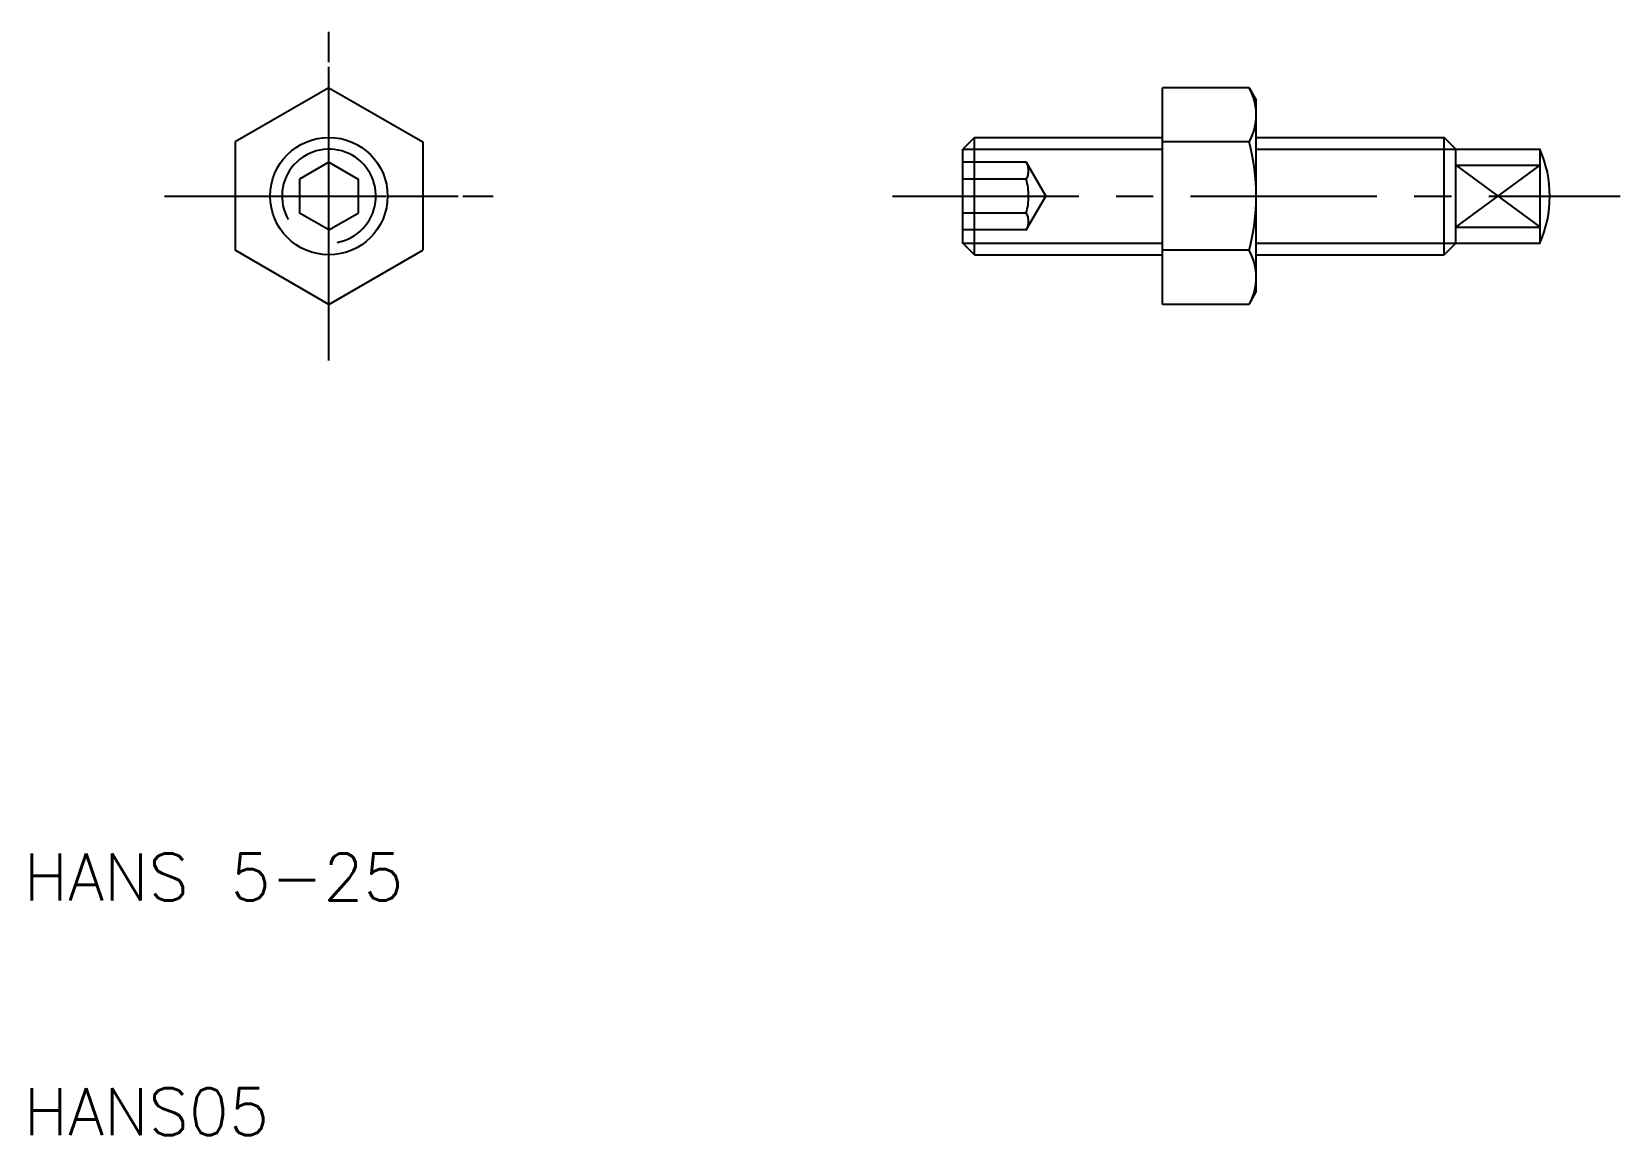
# Model space of a CAD drawing. Extents: x 10.3 to 78, y 10 to 57.
import ezdxf

# ---------------------------------------------------------------- set-up
doc = ezdxf.new("R2010")
doc.units = 0
doc.header["$LTSCALE"] = 0.25
doc.linetypes.add('CENTER', pattern=[50.8, 31.75, -6.35, 6.35, -6.35])
doc.linetypes.add('DASHED', pattern=[19.05, 12.7, -6.35])
doc.layers.get('0').update_dxf_attribs({"linetype": 'CONTINUOUS'})
doc.layers.add('CENTER', color=1, linetype='CENTER')
doc.styles.get("Standard").update_dxf_attribs({"font": 'txt.shx', "bigfont": 'extfont.shx'})

msp = doc.modelspace()

# ---------------------------------------------------------------- linework, layer by layer
for p, q in [((23, 54.619), (19, 52.309)), ((23, 54.619), (27, 52.309)), ((58.5, 45.381), (58.5, 54.619)), ((62.191, 54.619), (58.5, 54.619)), ((62.191, 54.619), (62.5, 54.083)), ((62.5, 45.917), (62.5, 54.083)), ((19, 52.309), (19, 47.691)), ((27, 52.309), (27, 47.691)), ((50.5, 52.5), (50, 52)), ((50.5, 52.5), (58.5, 52.5)), ((50.5, 47.5), (50.5, 52.5)), ((62.191, 52.309), (58.5, 52.309)), ((62.5, 52.5), (70.5, 52.5)), ((71, 52), (70.5, 52.5)), ((70.5, 47.5), (70.5, 52.5)), ((23, 51.443), (21.75, 50.722)), ((23, 51.443), (24.25, 50.722)), ((50, 48), (50, 52)), ((71, 48), (71, 52)), ((71, 52), (74.583, 52)), ((74.583, 48), (74.583, 52)), ((71, 51.323), (74.583, 51.323)), ((21.75, 50.722), (21.75, 49.278)), ((24.25, 50.722), (24.25, 49.278)), ((23, 48.557), (21.75, 49.278)), ((23, 48.557), (24.25, 49.278)), ((71, 48.677), (74.583, 48.677)), ((23, 45.381), (19, 47.691)), ((23, 45.381), (27, 47.691)), ((50.5, 47.5), (50, 48)), ((50.5, 47.5), (58.5, 47.5)), ((62.191, 47.691), (58.5, 47.691)), ((62.5, 47.5), (70.5, 47.5)), ((71, 48), (70.5, 47.5)), ((71, 48), (74.583, 48)), ((62.191, 45.381), (58.5, 45.381)), ((62.191, 45.381), (62.5, 45.917))]:
    msp.add_line(p, q)
at = {"color": 3}
for p, q in [((50, 52), (58.5, 52)), ((62.5, 52), (71, 52)), ((71, 48.677), (74.583, 51.323)), ((71, 51.323), (74.583, 48.677)), ((50, 48), (58.5, 48)), ((62.5, 48), (71, 48))]:
    msp.add_line(p, q, dxfattribs=at)
at = {"color": 3, "linetype": 'DASHED'}
for p, q in [((52.703, 51.443), (50, 51.443)), ((52.703, 51.443), (53.537, 50)), ((52.703, 50.722), (50, 50.722)), ((52.703, 48.557), (53.537, 50)), ((52.703, 49.278), (50, 49.278)), ((52.703, 48.557), (50, 48.557))]:
    msp.add_line(p, q, dxfattribs=at)
msp.add_circle((23, 50), 2.5)
for centre, radius, start, end in [((60.191, 53.464), 2.309, 330, 30), ((53.726, 50), 8.774, 344.73852, 15.26148), ((70, 50), 5, 336.42182, 23.57818), ((60.191, 46.536), 2.309, 330, 30)]:
    msp.add_arc(centre, radius, start, end)
at = {"color": 3}
msp.add_arc((23, 50), 2, 280, 210, dxfattribs=at)
at = {"color": 3, "linetype": 'DASHED'}
for centre, radius, start, end in [((52.078, 51.083), 0.722, 330, 30), ((50.058, 50), 2.742, 344.73852, 15.26148), ((52.078, 48.917), 0.722, 330, 30)]:
    msp.add_arc(centre, radius, start, end, dxfattribs=at)
at = {"layer": 'CENTER', "color": 1, "linetype": 'CENTER'}
for p, q in [((23, 43), (23, 57)), ((23, 44.5), (23, 55.5)), ((16, 50), (30, 50)), ((17.5, 50), (28.5, 50)), ((47, 50), (78, 50))]:
    msp.add_line(p, q, dxfattribs=at)

# ---------------------------------------------------------------- texts
for s, p in [('HANS 5-25', (10, 20)), ('HANS05', (10, 10))]:
    msp.add_text(s, height=2).set_placement(p)

doc.saveas('drawing.dxf')
